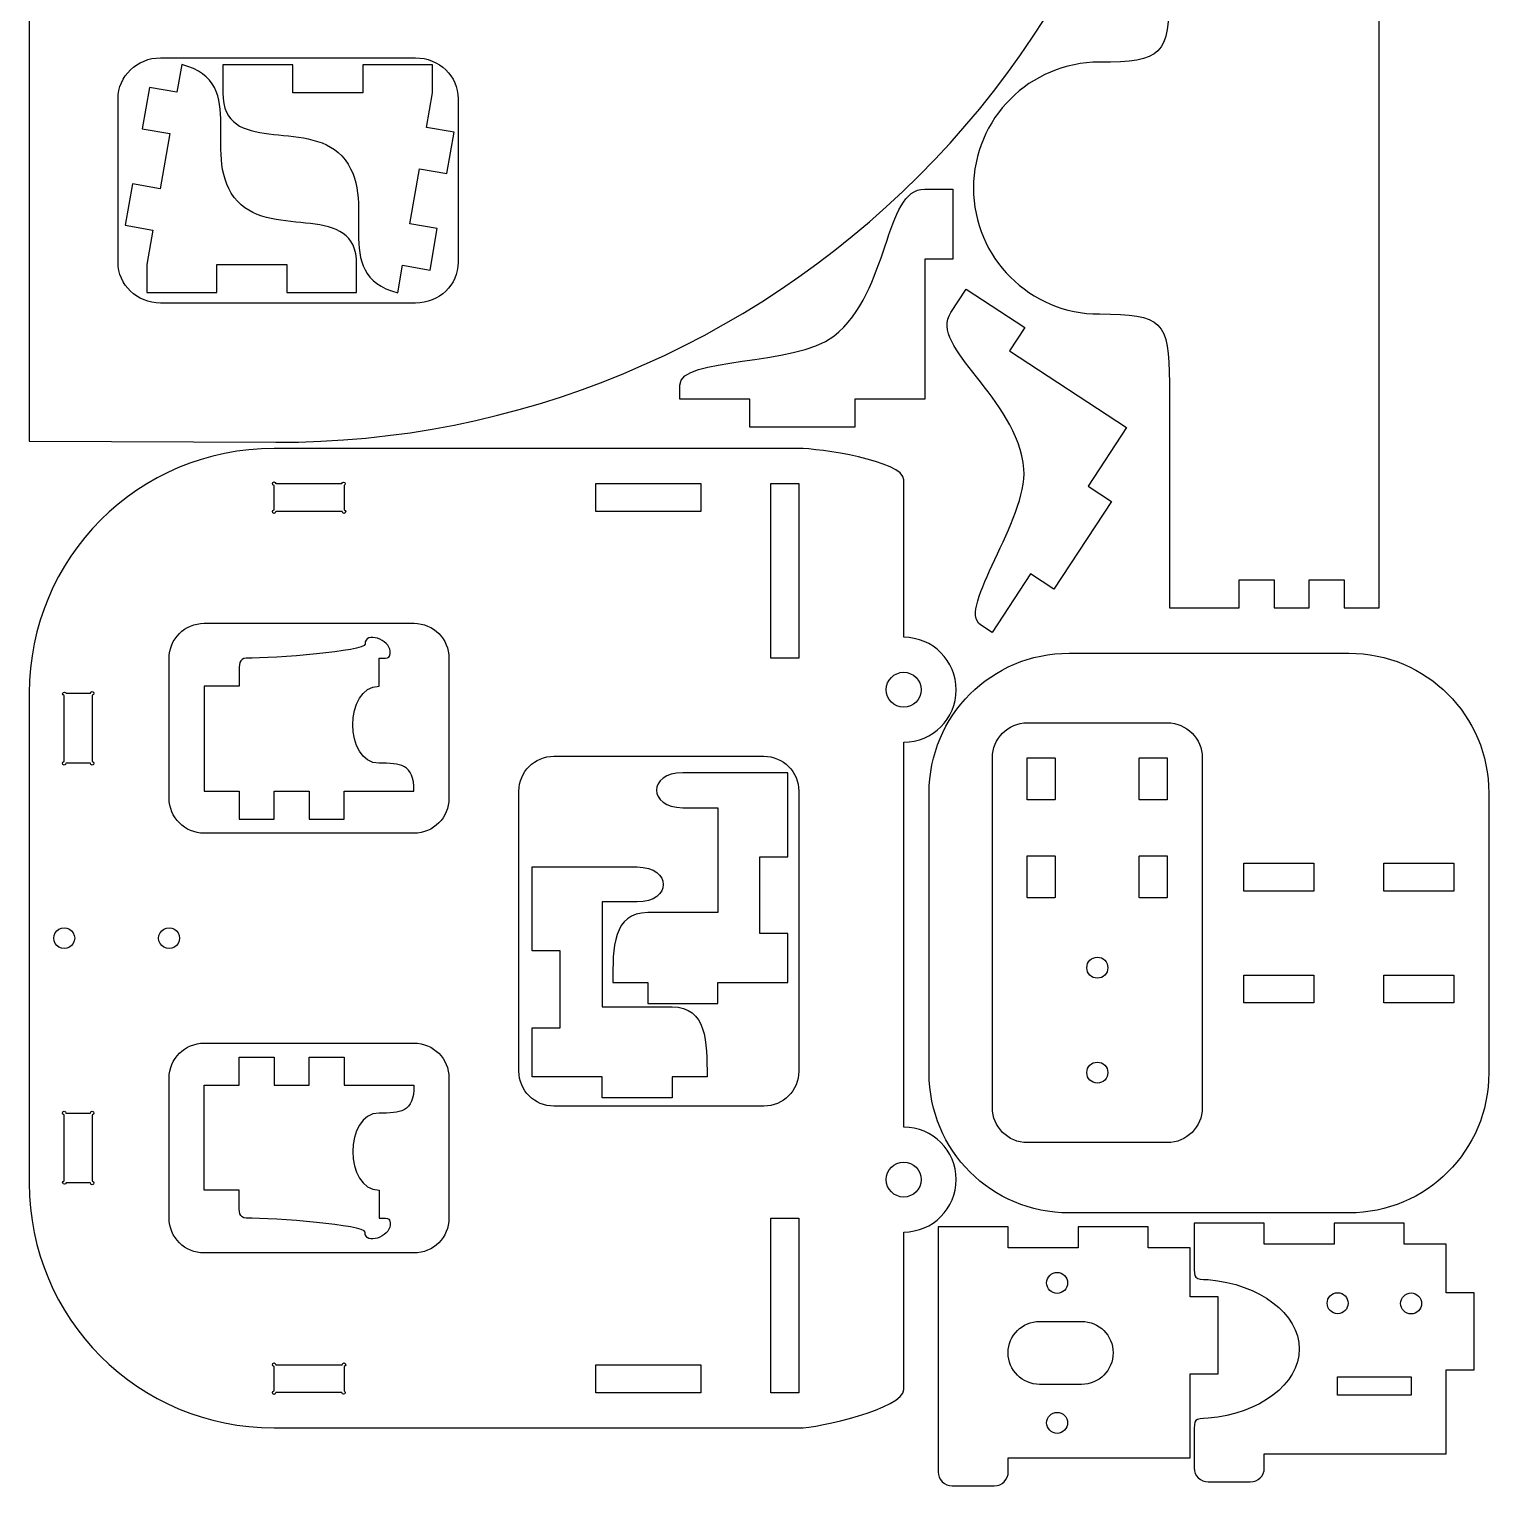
# Model space of a CAD drawing. Extents: x 0 to 209, y 11 to 420.
# Drawn here: x 0 to 208.6, y 10.7 to 218.9 of the extents above; entities that cross this region are included whole.
import ezdxf

# ---------------------------------------------------------------- set-up
doc = ezdxf.new("R2010")
doc.units = 0
doc.layers.get('0').update_dxf_attribs({"linetype": 'CONTINUOUS'})

msp = doc.modelspace()

# ---------------------------------------------------------------- linework, layer by layer
at = {"color": 7}
for p, q in [((0, 419.999993), (0, 159.99984)), ((192.96313, 136.155626), (192.96313, 256.15586)), ((18.779283, 214.770753), (55.233883, 214.770753)), ((18.779283, 214.770753), (18.779283, 214.770753)), ((21.80507, 213.79742), (21.11519, 209.857615)), ((21.80507, 213.798451), (21.80507, 213.79742)), ((37.666986, 213.758828), (27.66708, 213.758828)), ((27.66708, 213.758828), (27.66708, 209.759097)), ((37.666986, 209.759097), (37.666986, 213.758828)), ((47.666892, 213.758828), (47.666821, 209.759097)), ((57.666801, 213.758828), (47.666892, 213.758828)), ((57.666801, 209.759097), (57.666801, 213.758828)), ((12.70354, 185.561237), (12.70354, 208.92887)), ((17.174861, 210.54696), (16.140301, 204.636724)), ((21.11519, 209.857615), (17.174861, 210.54696)), ((47.666821, 209.759097), (37.666986, 209.759097)), ((56.804838, 204.833797), (57.666801, 209.759097)), ((57.666801, 209.759097), (57.665743, 209.759097)), ((57.665743, 209.759097), (57.666801, 209.759097)), ((61.309623, 208.92887), (61.309623, 185.561237)), ((16.140301, 204.636724), (20.080627, 203.947379)), ((60.745165, 204.143923), (56.804838, 204.833797)), ((20.080627, 203.947379), (18.701383, 196.066711)), ((59.710605, 198.234218), (60.745165, 204.143923)), ((54.39103, 191.043425), (55.770275, 198.924092)), ((55.770275, 198.924092), (59.710605, 198.234218)), ((14.761054, 196.756586), (13.726494, 190.846879)), ((18.701383, 196.066711), (14.761054, 196.756586)), ((134.963282, 196.155388), (134.963282, 196.155565)), ((128.000031, 195.999768), (132.00032, 195.999768)), ((132.00032, 195.999768), (132.00032, 185.999858)), ((13.726494, 190.846879), (17.666822, 190.157004)), ((17.666822, 190.157004), (16.804857, 185.231706)), ((58.331357, 190.354079), (54.39103, 191.043425)), ((57.296797, 184.443842), (58.331357, 190.354079)), ((132.00032, 185.999858), (128.000031, 185.999858)), ((128.000031, 185.999858), (128.000031, 165.999747)), ((16.804857, 185.231706), (16.805916, 185.231706)), ((16.805916, 185.231706), (16.804857, 185.231706)), ((16.804857, 185.231706), (16.804857, 181.231973)), ((26.804766, 181.231973), (26.804838, 185.231706)), ((26.804838, 185.231706), (36.804672, 185.231706)), ((36.804672, 185.231706), (36.804672, 181.231973)), ((46.804578, 181.231973), (46.804578, 185.231706)), ((52.666589, 181.193382), (53.356467, 185.133187)), ((53.356467, 185.133187), (57.296797, 184.443842)), ((131.727552, 178.36157), (133.919374, 181.707943)), ((133.919374, 181.707943), (142.284628, 176.228824)), ((16.804857, 181.231973), (26.804766, 181.231973)), ((55.233883, 179.719353), (18.779283, 179.719353)), ((36.804672, 181.231973), (46.804578, 181.231973)), ((52.666589, 181.192352), (52.666589, 181.193382)), ((142.284628, 176.228824), (140.092805, 172.882452)), ((140.092805, 172.882452), (156.823545, 161.924063)), ((93.000091, 165.999747), (92.999999, 167.99999)), ((162.963131, 168.300444), (162.963131, 136.155626)), ((103.000001, 165.999747), (93.000091, 165.999747)), ((103.000001, 161.999988), (103.000001, 165.999747)), ((128.000031, 165.999747), (118.000147, 165.999747)), ((118.000147, 165.999747), (118.000147, 161.999988)), ((118.000147, 161.999988), (103.000001, 161.999988)), ((156.823545, 161.924063), (151.344441, 153.558831)), ((0, 159.99984), (35.248497, 159.829826)), ((80.000029, 158.941359), (34.999934, 158.94157)), ((89.999931, 158.941359), (80.000029, 158.941359)), ((109.999761, 158.941359), (89.999931, 158.941359)), ((124.999572, 131.94129), (124.999572, 154.441728)), ((35.002502, 150.155026), (35.002502, 153.655072)), ((35.252639, 153.905184), (44.678416, 153.905184)), ((44.996734, 153.631817), (44.996734, 150.155026)), ((80.999971, 149.941391), (80.999971, 153.941665)), ((80.999971, 153.941665), (95.99957, 153.941665)), ((95.99957, 153.941665), (95.99957, 149.941391)), ((106.000002, 128.941641), (106.000002, 153.941665)), ((106.000002, 153.941665), (109.999761, 153.941665)), ((109.999761, 153.941665), (110.000001, 128.941349)), ((151.344441, 153.558831), (154.690372, 151.367294)), ((154.690372, 151.367294), (146.471542, 138.819179)), ((44.746625, 149.904914), (35.252639, 149.904914)), ((45.246318, 149.904914), (45.246318, 149.904914)), ((95.99957, 149.941391), (80.999971, 149.941391)), ((143.125611, 141.010712), (137.646492, 132.645462)), ((146.471542, 138.819179), (143.125611, 141.010712)), ((172.963298, 136.155626), (172.963298, 140.154891)), ((172.963298, 140.154891), (177.963531, 140.154891)), ((177.963531, 140.154891), (177.963531, 136.155626)), ((182.963228, 136.155626), (182.963228, 140.155385)), ((182.963228, 140.155385), (187.96343, 140.155385)), ((187.96343, 140.155385), (187.96343, 136.155626)), ((162.963131, 136.155626), (172.963298, 136.155626)), ((177.963531, 136.155626), (182.963228, 136.155626)), ((187.96343, 136.155626), (192.96313, 136.155626)), ((25, 133.941656), (55.00003, 133.941656)), ((25, 133.941656), (25, 133.941656)), ((137.646492, 132.645462), (135.973169, 133.741356)), ((51.570836, 129.945975), (51.570836, 129.946151)), ((148.620767, 129.67477), (188.620729, 129.67477)), ((148.620767, 129.67477), (148.620767, 129.67477)), ((20.000015, 108.941639), (20.000015, 128.94167)), ((49.999875, 124.945904), (49.999875, 128.945286)), ((60.000017, 128.94167), (60.000017, 108.941639)), ((110.000001, 128.941349), (106.000002, 128.941641)), ((29.99986, 126.94615), (29.99986, 124.945668)), ((0, 123.941641), (0, 53.941655)), ((4.999697, 114.191847), (4.999697, 123.617629)), ((5.273065, 123.935954), (8.749848, 123.935954)), ((8.999961, 123.685842), (8.999961, 114.191847)), ((9.249569, 123.935954), (9.249569, 123.935954)), ((29.99986, 124.945668), (25.000164, 124.945668)), ((25.000164, 124.945668), (25.000164, 109.94555)), ((127.499672, 124.441492), (127.499672, 124.441492)), ((132.49937, 124.441492), (132.49937, 124.441492)), ((142.667529, 119.721556), (162.667514, 119.721556)), ((124.999572, 61.94142), (124.999572, 116.94169)), ((74.999572, 114.941333), (104.999592, 114.941333)), ((74.999572, 114.941333), (74.999572, 114.941333)), ((8.749848, 113.941735), (5.24981, 113.941735)), ((137.667518, 64.721562), (137.667518, 114.721548)), ((142.62074, 108.768327), (142.62074, 114.674783)), ((142.667511, 114.721555), (146.573971, 114.721555)), ((146.620746, 114.674783), (146.620746, 108.768327)), ((158.667507, 108.768327), (158.667507, 114.674783)), ((158.714279, 114.721555), (162.620739, 114.721555)), ((162.667514, 114.674783), (162.667514, 108.768327)), ((167.667521, 114.721548), (167.667521, 64.721562)), ((167.667521, 114.721548), (167.667521, 114.721548)), ((108.411987, 112.586757), (93.411848, 112.586757)), ((108.412227, 100.586739), (108.411987, 112.586757)), ((25.000164, 109.94555), (29.99986, 109.94555)), ((29.99986, 109.94555), (29.99986, 105.945791)), ((35.000062, 105.945791), (35.000062, 109.94555)), ((35.000062, 109.94555), (39.999761, 109.94555)), ((39.999761, 109.94555), (39.999761, 105.946309)), ((44.99999, 109.94555), (54.999864, 109.945902)), ((44.99999, 105.946309), (44.99999, 109.94555)), ((69.999582, 69.941325), (69.999582, 109.941343)), ((109.999586, 109.941343), (109.999586, 69.941325)), ((128.620758, 69.67481), (128.620758, 109.674761)), ((146.573971, 108.721555), (142.667511, 108.721555)), ((146.573971, 108.721555), (146.573971, 108.721555)), ((162.620739, 108.721555), (158.714279, 108.721555)), ((162.620739, 108.721555), (162.620739, 108.721555)), ((208.620739, 109.674761), (208.620739, 69.67481)), ((93.411848, 107.587049), (98.412085, 107.587049)), ((98.412085, 107.587049), (98.412085, 92.58715)), ((29.99986, 105.945791), (35.000062, 105.945791)), ((39.999761, 105.946309), (44.99999, 105.946309)), ((55.00003, 103.941653), (25, 103.941653)), ((104.412023, 100.586704), (108.412227, 100.586739)), ((104.412023, 89.587163), (104.412023, 100.586704)), ((142.62074, 94.768327), (142.62074, 100.674783)), ((142.667511, 100.721555), (146.573971, 100.721555)), ((146.620746, 100.674783), (146.620746, 94.768327)), ((158.667507, 94.768327), (158.667507, 100.674783)), ((158.714279, 100.721555), (162.620739, 100.721555)), ((162.667514, 100.674783), (162.667514, 94.768327)), ((71.882724, 87.115905), (71.882964, 99.115924)), ((71.882964, 99.115924), (86.883103, 99.115924)), ((173.620756, 99.67476), (183.620757, 99.67476)), ((173.620756, 95.674761), (173.620756, 99.67476)), ((183.620757, 99.67476), (183.620757, 95.674761)), ((193.620758, 99.67476), (203.620755, 99.67476)), ((193.620758, 95.674761), (193.620758, 99.67476)), ((203.620755, 99.67476), (203.620755, 95.674761)), ((86.883103, 94.116216), (81.882866, 94.116216)), ((81.882866, 94.116216), (81.882866, 79.116317)), ((146.573971, 94.721555), (142.667511, 94.721555)), ((146.573971, 94.721555), (146.573971, 94.721555)), ((162.620739, 94.721555), (158.714279, 94.721555)), ((162.620739, 94.721555), (162.620739, 94.721555)), ((183.620757, 95.674761), (173.620756, 95.674761)), ((203.620755, 95.674761), (193.620758, 95.674761)), ((98.412085, 92.58715), (88.411985, 92.58715)), ((6.5, 88.941651), (6.5, 88.941651)), ((6.5, 88.9416), (6.5, 88.9416)), ((21.500001, 88.941651), (21.500001, 88.941651)), ((21.500001, 88.9416), (21.500001, 88.9416)), ((108.411987, 89.587198), (104.412023, 89.587163)), ((108.411987, 82.58717), (108.411987, 89.587198)), ((75.882927, 87.11587), (71.882724, 87.115905)), ((75.882927, 76.11633), (75.882927, 87.11587)), ((173.620756, 83.674757), (183.620757, 83.674757)), ((173.620756, 79.674758), (173.620756, 83.674757)), ((183.620757, 83.674757), (183.620757, 79.674758)), ((193.620758, 83.674757), (203.620755, 83.674757)), ((193.620758, 79.674758), (193.620758, 83.674757)), ((203.620755, 83.674757), (203.620755, 79.674758)), ((83.411985, 82.58717), (88.411646, 82.58717)), ((88.411646, 82.58717), (88.411392, 79.58743)), ((98.411831, 79.58743), (98.412085, 82.58717)), ((98.412085, 82.58717), (108.411987, 82.58717)), ((152.667458, 83.221555), (152.667458, 83.221555)), ((152.667509, 83.221555), (152.667509, 83.221555)), ((88.411392, 79.58743), (98.411831, 79.58743)), ((183.620757, 79.674758), (173.620756, 79.674758)), ((203.620755, 79.674758), (193.620758, 79.674758)), ((81.882866, 79.116317), (91.882966, 79.116317)), ((71.882964, 69.116337), (71.882964, 76.116365)), ((71.882964, 76.116365), (75.882927, 76.11633)), ((25, 73.941653), (55.00003, 73.941653)), ((25, 73.941653), (25, 73.941653)), ((29.999861, 67.937764), (29.999861, 71.937523)), ((29.999861, 71.937523), (35.000062, 71.937523)), ((35.000062, 71.937523), (35.000062, 67.937764)), ((39.999761, 67.937764), (39.999761, 71.937004)), ((39.999761, 71.937004), (44.99999, 71.937004)), ((44.99999, 71.937004), (44.99999, 67.937764)), ((20.000015, 48.94163), (20.000015, 68.941667)), ((60.000017, 68.941667), (60.000017, 48.94163)), ((81.882866, 69.116337), (71.882964, 69.116337)), ((81.88312, 66.116597), (81.882866, 69.116337)), ((96.882966, 69.116337), (91.883304, 69.116337)), ((91.883304, 69.116337), (91.883558, 66.116597)), ((25.000165, 52.937614), (25.000165, 67.937764)), ((25.000165, 67.937764), (29.999861, 67.937764)), ((35.000062, 67.937764), (39.999761, 67.937764)), ((44.99999, 67.937764), (54.999864, 67.937411)), ((152.667458, 68.221554), (152.667458, 68.221554)), ((152.667509, 68.221554), (152.667509, 68.221554)), ((104.999592, 64.941335), (74.999572, 64.941335)), ((91.883558, 66.116597), (81.88312, 66.116597)), ((4.999697, 54.265681), (4.999697, 63.691445)), ((5.24981, 63.941564), (8.749848, 63.941564)), ((8.999961, 63.691445), (8.999961, 54.197454)), ((9.249569, 63.941564), (9.249569, 63.941564)), ((162.667514, 59.721554), (142.667529, 59.721554)), ((127.499672, 54.441612), (127.499672, 54.441612)), ((8.749848, 53.947335), (5.273065, 53.947335)), ((29.999861, 52.937614), (25.000165, 52.937614)), ((29.999861, 50.937152), (29.999861, 52.937614)), ((49.999875, 52.937367), (49.999875, 48.937996)), ((106.000002, 23.941327), (106.000002, 48.941348)), ((106.000002, 48.941348), (110.000001, 48.941348)), ((110.000001, 48.941348), (109.999761, 23.941327)), ((188.620729, 49.674804), (148.620767, 49.674804)), ((166.517007, 48.226585), (166.517007, 42.21765)), ((176.516916, 48.226585), (166.517007, 48.226585)), ((176.516916, 45.226774), (176.516916, 48.226585)), ((196.518305, 48.226585), (186.51788, 48.226585)), ((186.51788, 48.226585), (186.51788, 45.226774)), ((196.518305, 45.226774), (196.518305, 48.226585)), ((51.570836, 47.937307), (51.570836, 47.93713)), ((124.999572, 24.441884), (124.999572, 46.941309)), ((129.922815, 47.664398), (129.922815, 12.664468)), ((139.922724, 47.664398), (129.922815, 47.664398)), ((139.922724, 44.664587), (139.922724, 47.664398)), ((159.923036, 47.664398), (149.922633, 47.664398)), ((149.922633, 47.664398), (149.922633, 44.664587)), ((159.923036, 44.664587), (159.923036, 47.664398)), ((55.00003, 43.94164), (25, 43.94164)), ((149.922633, 44.664587), (139.922724, 44.664587)), ((165.923187, 44.664587), (159.923036, 44.664587)), ((165.923187, 37.664489), (165.923187, 44.664587)), ((186.51788, 45.226774), (176.516916, 45.226774)), ((202.518437, 45.226774), (196.518305, 45.226774)), ((202.518437, 38.226675), (202.518437, 45.226774)), ((145.422635, 39.66435), (145.422635, 39.66435)), ((169.922946, 37.664489), (165.923187, 37.664489)), ((169.922946, 26.664137), (169.922946, 37.664489)), ((187.017565, 38.259766), (187.017565, 38.259766)), ((197.517177, 38.226605), (197.517177, 38.226605)), ((206.518196, 38.226675), (202.518437, 38.226675)), ((206.518196, 27.226323), (206.518196, 38.226675)), ((144.422687, 34.16391), (150.422837, 34.16391)), ((139.922724, 29.663947), (139.922724, 29.663947)), ((35.002569, 24.228171), (35.002569, 27.728185)), ((35.252706, 27.978305), (44.746692, 27.978305)), ((44.996801, 27.728185), (44.996801, 24.251419)), ((45.246385, 27.978305), (45.246385, 27.978305)), ((80.999971, 23.941327), (80.999971, 27.94158)), ((80.999971, 27.94158), (95.99957, 27.94158)), ((95.99957, 27.94158), (95.99957, 23.941327)), ((202.518437, 15.227046), (202.518437, 27.226323)), ((202.518437, 27.226323), (206.518196, 27.226323)), ((150.422837, 25.163949), (144.422687, 25.163949)), ((165.923187, 14.664859), (165.923187, 26.664137)), ((165.923187, 26.664137), (169.922946, 26.664137)), ((187.017565, 26.226304), (197.517177, 26.226304)), ((187.017565, 23.626438), (187.017565, 26.226304)), ((197.517177, 26.226304), (197.517177, 23.626438)), ((44.678483, 23.978052), (35.252706, 23.978052)), ((95.99957, 23.941327), (80.999971, 23.941327)), ((109.999761, 23.941327), (106.000002, 23.941327)), ((197.517177, 23.626438), (187.017565, 23.626438)), ((35.000001, 18.941655), (80.000029, 18.94162)), ((80.000029, 18.94162), (89.999931, 18.94162)), ((89.999931, 18.94162), (109.999761, 18.94162)), ((145.422635, 19.664532), (145.422635, 19.664532)), ((166.518041, 18.247036), (166.518041, 13.226655)), ((139.922724, 12.664468), (139.922724, 14.664859)), ((139.922724, 14.664859), (165.923187, 14.664859)), ((176.51795, 13.226655), (176.51795, 15.227046)), ((176.51795, 15.227046), (202.518437, 15.227046)), ((131.922677, 10.664571), (137.922827, 10.664571)), ((168.51792, 11.226758), (174.51807, 11.226758))]:
    msp.add_line(p, q, dxfattribs=at)
for points in [[(127.172598, 197.906052), (151.552304, 222.285747), (165.248273, 255.351544), (165.248312, 289.829645)], [(162.963131, 224.19345), (162.963342, 215.155442), (161.963323, 214.155423), (152.963232, 214.155292)], [(12.70354, 208.92887), (12.70354, 212.165271), (15.413321, 214.770753), (18.779283, 214.770753)], [(29.804837, 194.231694), (24.08068, 200.365635), (31.804838, 211.231702), (21.80507, 213.798451)], [(55.233883, 214.770753), (58.599846, 214.770753), (61.309623, 212.165271), (61.309623, 208.92887)], [(152.963232, 214.155292), (143.022201, 214.155264), (134.963335, 206.09649), (134.963282, 196.155388)], [(27.66708, 209.759097), (27.666823, 200.759108), (39.613469, 206.174204), (44.66682, 200.759108)], [(44.66682, 200.759108), (50.390978, 194.625167), (42.666821, 183.7591), (52.666589, 181.192352)], [(35.248497, 159.829826), (69.726209, 159.663562), (102.792899, 173.526363), (127.172598, 197.906052)], [(134.963282, 196.155565), (134.963335, 186.214499), (143.022201, 178.155714), (152.963232, 178.155643)], [(46.804578, 185.231706), (46.804837, 194.231694), (34.858188, 188.816599), (29.804837, 194.231694)], [(115.000001, 174.99999), (123.137706, 181.399865), (122.071989, 195.999757), (128.000031, 195.999768)], [(18.779283, 179.719353), (15.413321, 179.719353), (12.70354, 182.324833), (12.70354, 185.561237)], [(61.309623, 185.561237), (61.309623, 182.324833), (58.599846, 179.719353), (55.233883, 179.719353)], [(142.171612, 155.980491), (141.276685, 166.294553), (128.479477, 173.402566), (131.727552, 178.36157)], [(152.963232, 178.155643), (161.963323, 178.155643), (162.963342, 177.155624), (162.963131, 168.300444)], [(92.999999, 167.99999), (92.999999, 172.118272), (109.410347, 170.604019), (115.000001, 174.99999)], [(34.999934, 158.94157), (15.60994, 158.941662), (0, 143.331644), (0, 123.941641)], [(124.999572, 154.441728), (124.999572, 157.211739), (112.769736, 158.941359), (109.999761, 158.941359)], [(135.973169, 133.741356), (132.52811, 135.997818), (142.786316, 148.895941), (142.171612, 155.980491)], [(34.75239, 153.905184), (34.752337, 154.043332), (34.864361, 154.155335), (35.002502, 154.1553)], [(35.002502, 153.655072), (34.864361, 153.655001), (34.752337, 153.767001), (34.75239, 153.905184)], [(35.002502, 154.1553), (35.140667, 154.155335), (35.252692, 154.043332), (35.252639, 153.905184)], [(44.678416, 153.905184), (44.694961, 154.02908), (44.800865, 154.121568), (44.925932, 154.121709)], [(44.925932, 154.121709), (45.063861, 154.121709), (45.175804, 154.010083), (45.176044, 153.872111)], [(45.176044, 153.872111), (45.176256, 153.761057), (45.103231, 153.663214), (44.996734, 153.631817)], [(34.75239, 149.904914), (34.752337, 150.043061), (34.864361, 150.155061), (35.002502, 150.155026)], [(35.002502, 149.655316), (34.864548, 149.655246), (34.752601, 149.766942), (34.75239, 149.904914)], [(35.252639, 149.904914), (35.252427, 149.766942), (35.14048, 149.655246), (35.002502, 149.655316)], [(44.996734, 149.655316), (44.858728, 149.655246), (44.746784, 149.766942), (44.746625, 149.904914)], [(44.996734, 150.155026), (45.134663, 150.154779), (45.24637, 150.04285), (45.246318, 149.904914)], [(45.246318, 149.904914), (45.246106, 149.767119), (45.134476, 149.655528), (44.996734, 149.655316)], [(20.000015, 128.94167), (20.000015, 131.711659), (22.230009, 133.941656), (25, 133.941656)], [(55.00003, 133.941656), (57.770024, 133.941656), (60.000017, 131.711659), (60.000017, 128.94167)], [(51.570836, 129.946151), (51.559195, 131.561471), (47.999861, 132.946152), (47.999649, 130.945927)], [(132.49937, 124.441492), (132.49926, 128.58347), (129.14155, 131.94118), (124.999572, 131.94129)], [(47.999649, 130.945927), (47.999861, 129.946151), (35.110128, 128.945532), (31.00533, 128.945532)], [(49.999875, 128.945286), (51.595178, 128.945991), (51.577345, 129.048819), (51.570836, 129.945975)], [(128.620758, 109.674761), (128.620758, 120.754766), (137.540762, 129.67477), (148.620767, 129.67477)], [(188.620729, 129.67477), (199.700734, 129.67477), (208.620739, 120.754766), (208.620739, 109.674761)], [(31.00533, 128.945532), (29.99986, 128.946238), (29.99986, 127.946152), (29.99986, 126.94615)], [(122.499471, 124.441492), (122.499414, 125.822285), (123.618782, 126.941652), (124.999572, 126.941596)], [(124.999572, 126.941596), (126.380365, 126.941652), (127.499732, 125.822285), (127.499672, 124.441492)], [(4.783162, 123.865159), (4.783085, 124.003126), (4.894792, 124.115024), (5.03277, 124.115275)], [(4.999697, 123.617629), (4.875766, 123.634209), (4.783268, 123.740134), (4.783162, 123.865159)], [(5.03277, 124.115275), (5.143817, 124.115486), (5.24166, 124.042461), (5.273065, 123.935954)], [(8.749848, 123.935954), (8.75006, 124.073894), (8.861979, 124.185551), (8.999961, 124.185551)], [(8.999961, 124.185551), (9.137727, 124.18534), (9.249357, 124.073714), (9.249569, 123.935954)], [(9.249569, 123.935954), (9.249622, 123.797947), (9.137939, 123.686053), (8.999961, 123.685842)], [(50.000016, 113.941668), (45.000015, 113.941668), (45.000015, 124.941671), (49.999875, 124.945904)], [(124.999572, 121.941384), (123.618778, 121.941331), (122.499411, 123.060698), (122.499471, 124.441492)], [(124.999572, 116.94169), (129.141553, 116.941803), (132.49926, 120.299514), (132.49937, 124.441492)], [(127.499672, 124.441492), (127.499732, 123.060698), (126.380365, 121.941331), (124.999572, 121.941384)], [(137.667518, 114.721548), (137.667518, 117.491553), (139.897522, 119.721556), (142.667529, 119.721556)], [(162.667514, 119.721556), (165.437518, 119.721556), (167.667521, 117.491553), (167.667521, 114.721548)], [(69.999582, 109.941343), (69.999582, 112.711337), (72.229578, 114.941333), (74.999572, 114.941333)], [(104.999592, 114.941333), (107.769589, 114.941333), (109.999586, 112.711337), (109.999586, 109.941343)], [(4.74956, 113.941735), (4.749507, 114.079848), (4.861532, 114.191953), (4.999697, 114.191847)], [(4.999697, 113.691619), (4.861532, 113.691549), (4.749507, 113.803552), (4.74956, 113.941735)], [(5.24981, 113.941735), (5.249862, 113.803552), (5.137838, 113.691549), (4.999697, 113.691619)], [(8.999961, 113.691619), (8.86182, 113.691549), (8.749771, 113.803552), (8.749848, 113.941735)], [(8.999961, 114.191847), (9.137939, 114.191636), (9.249622, 114.079671), (9.249569, 113.941735)], [(9.249569, 113.941735), (9.249622, 113.803728), (9.137939, 113.691831), (8.999961, 113.691619)], [(54.999864, 109.945902), (55.000016, 113.941668), (53.000017, 113.941668), (50.000016, 113.941668)], [(142.62074, 114.674783), (142.62074, 114.700695), (142.641589, 114.721555), (142.667511, 114.721555)], [(146.573971, 114.721555), (146.599865, 114.721555), (146.620746, 114.700696), (146.620746, 114.674783)], [(158.667507, 114.674783), (158.667507, 114.700695), (158.688357, 114.721555), (158.714279, 114.721555)], [(162.620739, 114.721555), (162.646633, 114.721555), (162.667514, 114.700696), (162.667514, 114.674783)], [(93.411848, 112.586757), (88.411862, 112.586757), (88.411862, 107.587049), (93.411848, 107.587049)], [(25, 103.941653), (22.230009, 103.941653), (20.000015, 106.171646), (20.000015, 108.941639)], [(60.000017, 108.941639), (60.000017, 106.171646), (57.770024, 103.941653), (55.00003, 103.941653)], [(142.667511, 108.721555), (142.641618, 108.721555), (142.62074, 108.742415), (142.62074, 108.768327)], [(146.620746, 108.768327), (146.620746, 108.742416), (146.599897, 108.721555), (146.573971, 108.721555)], [(158.714279, 108.721555), (158.688385, 108.721555), (158.667507, 108.742415), (158.667507, 108.768327)], [(162.667514, 108.768327), (162.667514, 108.742416), (162.646664, 108.721555), (162.620739, 108.721555)], [(142.62074, 100.674783), (142.62074, 100.700695), (142.641589, 100.721555), (142.667511, 100.721555)], [(146.573971, 100.721555), (146.599865, 100.721555), (146.620746, 100.700696), (146.620746, 100.674783)], [(158.667507, 100.674783), (158.667507, 100.700695), (158.688357, 100.721555), (158.714279, 100.721555)], [(162.620739, 100.721555), (162.646633, 100.721555), (162.667514, 100.700696), (162.667514, 100.674783)], [(86.883103, 99.115924), (91.883089, 99.115924), (91.883089, 94.116216), (86.883103, 94.116216)], [(142.667511, 94.721555), (142.641618, 94.721555), (142.62074, 94.742414), (142.62074, 94.768327)], [(146.620746, 94.768327), (146.620746, 94.742416), (146.599897, 94.721555), (146.573971, 94.721555)], [(158.714279, 94.721555), (158.688385, 94.721555), (158.667507, 94.742414), (158.667507, 94.768327)], [(162.667514, 94.768327), (162.667514, 94.742416), (162.646664, 94.721555), (162.620739, 94.721555)], [(88.411985, 92.58715), (83.411985, 92.58715), (83.411985, 87.58716), (83.411985, 82.58717)], [(3.5, 88.941651), (3.5, 89.47755), (3.785898, 89.97274), (4.25, 90.24069)], [(3.5, 88.9416), (3.5, 89.477499), (3.785898, 89.972689), (4.25, 90.240638)], [(4.25, 90.24069), (4.714102, 90.508639), (5.285899, 90.508639), (5.75, 90.24069)], [(4.25, 90.240638), (4.714102, 90.508588), (5.285899, 90.508588), (5.75, 90.240638)], [(5.75, 90.24069), (6.214102, 89.97274), (6.5, 89.47755), (6.5, 88.941651)], [(5.75, 90.240638), (6.214102, 89.972689), (6.5, 89.477499), (6.5, 88.9416)], [(18.500001, 88.941651), (18.500001, 89.47755), (18.785899, 89.97274), (19.250001, 90.24069)], [(18.500001, 88.9416), (18.500001, 89.477499), (18.785899, 89.972689), (19.250001, 90.240638)], [(19.250001, 90.24069), (19.714103, 90.508639), (20.285899, 90.508639), (20.750001, 90.24069)], [(19.250001, 90.240638), (19.714103, 90.508588), (20.285899, 90.508588), (20.750001, 90.240638)], [(20.750001, 90.24069), (21.214103, 89.97274), (21.500001, 89.47755), (21.500001, 88.941651)], [(20.750001, 90.240638), (21.214103, 89.972689), (21.500001, 89.477499), (21.500001, 88.9416)], [(4.25, 87.642613), (3.785898, 87.910562), (3.5, 88.405753), (3.5, 88.941651)], [(4.25, 87.642562), (3.785898, 87.910511), (3.5, 88.405702), (3.5, 88.9416)], [(5.75, 87.642613), (5.285899, 87.374664), (4.714102, 87.374664), (4.25, 87.642613)], [(5.75, 87.642562), (5.285899, 87.374613), (4.714102, 87.374613), (4.25, 87.642562)], [(6.5, 88.941651), (6.5, 88.405753), (6.214102, 87.910562), (5.75, 87.642613)], [(6.5, 88.9416), (6.5, 88.405702), (6.214102, 87.910511), (5.75, 87.642562)], [(19.250001, 87.642613), (18.785899, 87.910562), (18.500001, 88.405753), (18.500001, 88.941651)], [(19.250001, 87.642562), (18.785899, 87.910511), (18.500001, 88.405702), (18.500001, 88.9416)], [(20.750001, 87.642613), (20.285899, 87.374664), (19.714103, 87.374664), (19.250001, 87.642613)], [(20.750001, 87.642562), (20.285899, 87.374613), (19.714103, 87.374613), (19.250001, 87.642562)], [(21.500001, 88.941651), (21.500001, 88.405753), (21.214103, 87.910562), (20.750001, 87.642613)], [(21.500001, 88.9416), (21.500001, 88.405702), (21.214103, 87.910511), (20.750001, 87.642562)], [(151.167461, 84.721555), (151.167461, 85.549981), (151.839032, 86.221553), (152.667458, 86.221555)], [(151.167512, 84.721555), (151.167512, 85.549981), (151.839083, 86.221553), (152.667509, 86.221555)], [(152.667458, 86.221555), (153.065282, 86.221555), (153.446813, 86.06352), (153.728118, 85.782215)], [(152.667509, 86.221555), (153.065334, 86.221555), (153.446865, 86.06352), (153.728169, 85.782215)], [(153.728118, 85.782215), (154.009423, 85.500911), (154.167458, 85.11938), (154.167458, 84.721555)], [(153.728169, 85.782215), (154.009474, 85.500911), (154.167509, 85.11938), (154.167509, 84.721555)], [(152.667458, 83.221555), (151.839032, 83.221556), (151.167461, 83.893129), (151.167461, 84.721555)], [(152.667509, 83.221555), (151.839083, 83.221556), (151.167512, 83.893129), (151.167512, 84.721555)], [(153.728118, 83.660894), (153.446814, 83.37959), (153.065283, 83.221555), (152.667458, 83.221555)], [(153.728169, 83.660894), (153.446865, 83.37959), (153.065334, 83.221555), (152.667509, 83.221555)], [(154.167458, 84.721555), (154.167458, 84.32373), (154.009423, 83.942199), (153.728118, 83.660894)], [(154.167509, 84.721555), (154.167509, 84.32373), (154.009474, 83.942199), (153.728169, 83.660894)], [(91.882966, 79.116317), (96.882966, 79.116317), (96.882966, 74.116327), (96.882966, 69.116337)], [(20.000015, 68.941667), (20.000015, 71.71166), (22.230009, 73.941653), (25, 73.941653)], [(55.00003, 73.941653), (57.770024, 73.941653), (60.000017, 71.71166), (60.000017, 68.941667)], [(151.167461, 69.721554), (151.167461, 70.54998), (151.839032, 71.221552), (152.667458, 71.221554)], [(151.167512, 69.721554), (151.167512, 70.54998), (151.839083, 71.221552), (152.667509, 71.221554)], [(152.667458, 71.221554), (153.065283, 71.221554), (153.446814, 71.063519), (153.728118, 70.782214)], [(152.667509, 71.221554), (153.065334, 71.221554), (153.446865, 71.063519), (153.728169, 70.782214)], [(74.999572, 64.941335), (72.229578, 64.941335), (69.999582, 67.171332), (69.999582, 69.941325)], [(109.999586, 69.941325), (109.999586, 67.171332), (107.769589, 64.941335), (104.999592, 64.941335)], [(148.620767, 49.674804), (137.540762, 49.674804), (128.620758, 58.59479), (128.620758, 69.67481)], [(152.667458, 68.221554), (151.839032, 68.221556), (151.167461, 68.893128), (151.167461, 69.721554)], [(152.667509, 68.221554), (151.839083, 68.221556), (151.167512, 68.893128), (151.167512, 69.721554)], [(153.728118, 70.782214), (154.009423, 70.50091), (154.167458, 70.119379), (154.167458, 69.721554)], [(154.167458, 69.721554), (154.167458, 69.323729), (154.009423, 68.942198), (153.728118, 68.660894)], [(153.728169, 70.782214), (154.009474, 70.50091), (154.167509, 70.119379), (154.167509, 69.721554)], [(154.167509, 69.721554), (154.167509, 69.323729), (154.009474, 68.942198), (153.728169, 68.660894)], [(208.620739, 69.67481), (208.620739, 58.59479), (199.700734, 49.674804), (188.620729, 49.674804)], [(54.999864, 67.937411), (55.000016, 63.941635), (53.000017, 63.941635), (50.000016, 63.941635)], [(153.728118, 68.660894), (153.446814, 68.379589), (153.065283, 68.221554), (152.667458, 68.221554)], [(153.728169, 68.660894), (153.446865, 68.379589), (153.065334, 68.221554), (152.667509, 68.221554)], [(142.667529, 59.721554), (139.897522, 59.721554), (137.667518, 61.951557), (137.667518, 64.721562)], [(167.667521, 64.721562), (167.667521, 61.951557), (165.437518, 59.721554), (162.667514, 59.721554)], [(4.74956, 63.941564), (4.749507, 64.079712), (4.861532, 64.19179), (4.999697, 64.191684)], [(4.999697, 63.691445), (4.861532, 63.691374), (4.749507, 63.803416), (4.74956, 63.941564)], [(4.999697, 64.191684), (5.137838, 64.19179), (5.249862, 64.079712), (5.24981, 63.941564)], [(8.749848, 63.941564), (8.749771, 64.079712), (8.86182, 64.19179), (8.999961, 64.191684)], [(8.999961, 64.191684), (9.137939, 64.191472), (9.249622, 64.079536), (9.249569, 63.941564)], [(9.249569, 63.941564), (9.249622, 63.803593), (9.137939, 63.691656), (8.999961, 63.691445)], [(50.000016, 63.941635), (45.000015, 63.941635), (45.000015, 52.941601), (49.999875, 52.937367)], [(132.49937, 54.441612), (132.499264, 58.583575), (129.141553, 61.941314), (124.999572, 61.94142)], [(122.499471, 54.441612), (122.499414, 55.822384), (123.618782, 56.941748), (124.999572, 56.941712)], [(124.999572, 56.941712), (126.380361, 56.941748), (127.499729, 55.822384), (127.499672, 54.441612)], [(4.783162, 54.018137), (4.783268, 54.143197), (4.875766, 54.24896), (4.999697, 54.265681)], [(124.999572, 51.941511), (123.618782, 51.94144), (122.499414, 53.060804), (122.499471, 54.441612)], [(124.999572, 46.941309), (129.141747, 46.941415), (132.499539, 50.299436), (132.49937, 54.441612)], [(127.499672, 54.441612), (127.499729, 53.060804), (126.380361, 51.94144), (124.999572, 51.941511)], [(0, 53.941655), (0, 34.551648), (15.610007, 18.941655), (35.000001, 18.941655)], [(5.03277, 53.768018), (4.894792, 53.768265), (4.783085, 53.880201), (4.783162, 54.018137)], [(5.273065, 53.947335), (5.241667, 53.840831), (5.143817, 53.767806), (5.03277, 53.768018)], [(8.999961, 53.697744), (8.861979, 53.697709), (8.75006, 53.809399), (8.749848, 53.947335)], [(8.999961, 54.197454), (9.137939, 54.197278), (9.249622, 54.085341), (9.249569, 53.947335)], [(9.249569, 53.947335), (9.249357, 53.809575), (9.137727, 53.697956), (8.999961, 53.697744)], [(31.00533, 48.937749), (29.999861, 48.937749), (29.999861, 49.937133), (29.999861, 50.937152)], [(25, 43.94164), (22.230009, 43.94164), (20.000015, 46.171619), (20.000015, 48.94163)], [(47.999649, 46.937358), (47.999861, 47.93713), (35.110129, 48.937749), (31.00533, 48.937749)], [(49.999875, 48.937996), (51.595178, 48.937996), (51.577345, 48.834456), (51.570836, 47.937307)], [(60.000017, 48.94163), (60.000017, 46.171619), (57.770024, 43.94164), (55.00003, 43.94164)], [(51.570836, 47.93713), (51.559195, 46.321831), (47.999861, 44.937143), (47.999649, 46.937358)], [(166.517007, 42.21765), (166.517712, 40.226855), (166.518065, 40.226996), (168.527219, 40.138202)], [(145.422635, 39.66435), (145.422586, 40.062235), (145.58062, 40.443837), (145.861964, 40.725187)], [(145.861976, 38.603537), (145.580634, 38.884879), (145.422595, 39.266472), (145.422635, 39.66435)], [(145.861964, 40.725187), (146.143308, 41.006536), (146.524907, 41.164579), (146.922791, 41.164538)], [(146.922791, 41.164538), (147.320681, 41.164588), (147.702288, 41.006549), (147.983639, 40.725198)], [(148.422979, 39.66435), (148.423019, 39.266467), (148.264976, 38.884869), (147.983626, 38.603526)], [(147.983639, 40.725198), (148.264989, 40.443848), (148.423028, 40.06224), (148.422979, 39.66435)], [(168.527219, 40.138202), (175.861363, 39.483622), (181.517566, 35.295727), (181.517643, 30.227157)], [(146.922791, 38.164198), (146.524913, 38.164157), (146.143319, 38.322195), (145.861976, 38.603537)], [(147.983626, 38.603526), (147.702277, 38.322183), (147.320675, 38.164149), (146.922791, 38.164198)], [(185.517399, 36.759578), (185.517349, 37.157464), (185.675385, 37.539069), (185.956731, 37.820418)], [(185.956731, 37.820418), (186.238077, 38.101768), (186.619679, 38.25981), (187.017565, 38.259766)], [(187.017565, 38.259766), (187.845929, 38.259573), (188.51732, 37.587942), (188.517217, 36.759578)], [(196.017533, 36.726417), (196.01743, 37.554779), (196.688816, 38.226408), (197.517177, 38.226605)], [(197.517177, 38.226605), (197.915067, 38.226654), (198.296674, 38.068615), (198.578025, 37.787265)], [(198.578025, 37.787265), (198.859375, 37.505914), (199.017414, 37.124307), (199.017365, 36.726417)], [(185.956744, 35.698761), (185.675399, 35.980103), (185.517359, 36.361698), (185.517399, 36.759578)], [(187.017565, 35.259426), (186.619685, 35.259382), (186.238089, 35.417419), (185.956744, 35.698761)], [(188.517217, 36.759578), (188.517301, 35.931228), (187.845916, 35.259619), (187.017565, 35.259426)], [(197.517177, 35.226265), (196.68883, 35.226462), (196.017449, 35.89807), (196.017533, 36.726417)], [(198.578012, 35.665592), (198.296663, 35.38425), (197.915061, 35.226215), (197.517177, 35.226265)], [(199.017365, 36.726417), (199.017405, 36.328534), (198.859362, 35.946935), (198.578012, 35.665592)], [(139.922724, 29.663947), (139.922724, 32.156922), (141.929712, 34.16391), (144.422687, 34.16391)], [(150.422837, 34.16391), (152.915847, 34.16391), (154.922835, 32.156922), (154.922835, 29.663947)], [(144.422687, 25.163949), (141.929712, 25.163949), (139.922724, 27.170937), (139.922724, 29.663947)], [(154.922835, 29.663947), (154.922835, 27.170937), (152.915847, 25.163949), (150.422837, 25.163949)], [(181.517643, 30.227157), (181.517908, 25.158128), (175.86064, 20.969916), (168.525671, 20.315619)], [(35.002569, 27.728185), (34.864428, 27.728185), (34.752404, 27.840157), (34.752457, 27.978305)], [(34.752457, 27.978305), (34.752668, 28.116276), (34.864615, 28.22793), (35.002569, 28.227895)], [(35.002569, 28.227895), (35.140547, 28.22793), (35.252494, 28.116276), (35.252706, 27.978305)], [(44.746692, 27.978305), (44.746851, 28.116276), (44.858795, 28.22793), (44.996801, 28.227895)], [(44.996801, 28.227895), (45.134543, 28.227683), (45.246173, 28.1161), (45.246385, 27.978305)], [(45.246385, 27.978305), (45.246437, 27.840368), (45.13473, 27.728432), (44.996801, 27.728185)], [(34.752457, 23.978052), (34.752404, 24.116199), (34.864428, 24.228206), (35.002569, 24.228171)], [(35.002569, 23.727932), (34.864428, 23.727897), (34.752404, 23.839868), (34.752457, 23.978052)], [(35.252706, 23.978052), (35.252759, 23.839868), (35.140734, 23.727897), (35.002569, 23.727932)], [(44.925999, 23.761517), (44.800932, 23.761658), (44.695205, 23.854156), (44.678483, 23.978052)], [(45.176111, 24.011107), (45.175871, 23.873171), (45.063928, 23.761481), (44.925999, 23.761517)], [(44.996801, 24.251419), (45.103298, 24.220022), (45.176323, 24.122161), (45.176111, 24.011107)], [(109.999761, 18.94162), (112.769736, 18.94162), (124.999572, 21.671908), (124.999572, 24.441884)], [(145.422635, 19.664532), (145.422824, 20.492886), (146.094437, 21.164276), (146.922791, 21.16419)], [(146.922791, 21.16419), (147.751158, 21.164294), (148.42279, 20.492899), (148.422979, 19.664532)], [(145.861976, 18.603718), (145.580634, 18.88506), (145.422595, 19.266654), (145.422635, 19.664532)], [(148.422979, 19.664532), (148.423019, 19.266648), (148.264976, 18.88505), (147.983626, 18.603707)], [(168.525671, 20.315619), (166.517631, 20.22693), (166.517847, 20.226966), (166.518041, 18.247036)], [(146.922791, 18.16438), (146.524913, 18.164338), (146.143319, 18.322376), (145.861976, 18.603718)], [(147.983626, 18.603707), (147.702277, 18.322364), (147.320675, 18.16433), (146.922791, 18.16438)], [(129.922815, 12.664468), (129.922815, 11.556429), (130.814672, 10.664571), (131.922677, 10.664571)], [(137.922827, 10.664571), (139.030831, 10.664571), (139.990387, 11.55851), (139.922724, 12.664468)], [(166.518041, 13.226655), (166.518041, 12.118615), (167.409912, 11.226758), (168.51792, 11.226758)], [(174.51807, 11.226758), (175.626071, 11.226758), (176.585613, 12.120697), (176.51795, 13.226655)]]:
    msp.add_open_spline(points, degree=3, dxfattribs=at)

doc.saveas('drawing.dxf')
